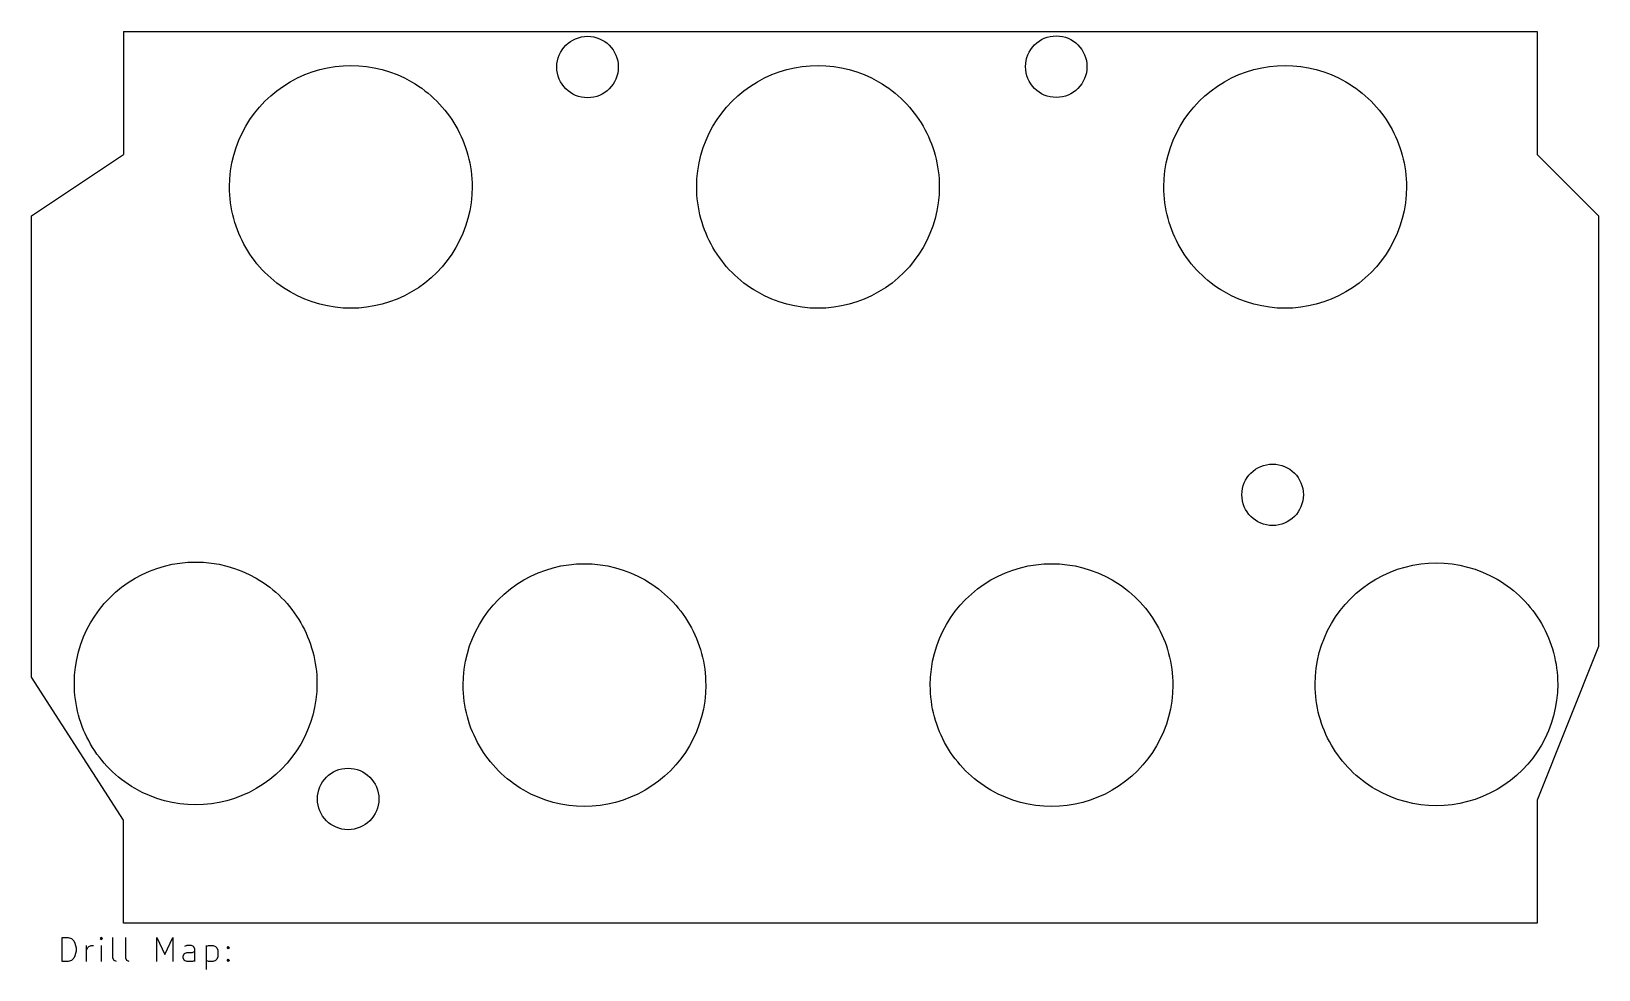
# Model space of a CAD drawing. Extents: x 69 to 198, y -123 to -46.
import ezdxf

# ---------------------------------------------------------------- set-up
doc = ezdxf.new("R2010")
doc.units = 0
doc.layers.add('BLACK', color=7, linetype='CONTINUOUS')

msp = doc.modelspace()

# ---------------------------------------------------------------- linework, layer by layer
at = {"layer": 'BLACK', "linetype": 'CONTINUOUS'}
for p, q in [((76.2, -45.72), (76.2, -55.88)), ((76.2, -45.72), (193.04, -45.72)), ((193.04, -45.72), (193.04, -55.88)), ((91.171587, -49.293638), (91.788659, -49.062794)), ((91.788659, -49.062794), (92.416274, -48.873922)), ((92.416274, -48.873922), (93.052324, -48.727021)), ((93.052324, -48.727021), (93.6947, -48.622092)), ((93.6947, -48.622092), (94.341294, -48.559135)), ((94.341294, -48.559135), (94.989996, -48.538149)), ((94.989996, -48.538149), (95.638698, -48.559135)), ((95.638698, -48.559135), (96.285291, -48.622092)), ((96.285291, -48.622092), (96.927667, -48.727021)), ((96.927667, -48.727021), (97.563717, -48.873922)), ((97.563717, -48.873922), (98.191332, -49.062794)), ((98.191332, -49.062794), (98.808404, -49.293638)), ((129.779585, -49.293638), (130.396657, -49.062794)), ((130.396657, -49.062794), (131.024272, -48.873922)), ((131.024272, -48.873922), (131.660321, -48.727021)), ((131.660321, -48.727021), (132.302697, -48.622092)), ((132.302697, -48.622092), (132.94929, -48.559135)), ((132.94929, -48.559135), (133.597992, -48.538149)), ((133.597992, -48.538149), (134.246693, -48.559135)), ((134.246693, -48.559135), (134.893286, -48.622092)), ((134.893286, -48.622092), (135.535662, -48.727021)), ((135.535662, -48.727021), (136.171712, -48.873922)), ((136.171712, -48.873922), (136.799327, -49.062794)), ((136.799327, -49.062794), (137.416398, -49.293638)), ((168.387585, -49.293638), (169.004656, -49.062794)), ((169.004656, -49.062794), (169.632271, -48.873922)), ((169.632271, -48.873922), (170.268321, -48.727021)), ((170.268321, -48.727021), (170.910697, -48.622092)), ((170.910697, -48.622092), (171.557291, -48.559135)), ((171.557291, -48.559135), (172.205993, -48.538149)), ((172.205993, -48.538149), (172.854696, -48.559135)), ((172.854696, -48.559135), (173.501289, -48.622092)), ((173.501289, -48.622092), (174.143665, -48.727021)), ((174.143665, -48.727021), (174.779715, -48.873922)), ((174.779715, -48.873922), (175.407331, -49.062794)), ((175.407331, -49.062794), (176.024402, -49.293638)), ((88.871589, -50.621543), (89.410064, -50.234508)), ((89.410064, -50.234508), (89.977508, -49.881242)), ((89.977508, -49.881242), (90.567167, -49.566454)), ((90.567167, -49.566454), (91.171587, -49.293638)), ((98.808404, -49.293638), (99.412824, -49.566454)), ((99.412824, -49.566454), (100.002483, -49.881242)), ((100.002483, -49.881242), (100.28976, -50.05354)), ((100.28976, -50.05354), (100.569927, -50.234508)), ((100.569927, -50.234508), (100.842852, -50.423919)), ((100.842852, -50.423919), (101.108403, -50.621543)), ((127.479587, -50.621543), (128.018062, -50.234508)), ((128.018062, -50.234508), (128.585506, -49.881242)), ((128.585506, -49.881242), (129.175165, -49.566454)), ((129.175165, -49.566454), (129.779585, -49.293638)), ((137.416398, -49.293638), (138.020818, -49.566454)), ((138.020818, -49.566454), (138.610477, -49.881242)), ((138.610477, -49.881242), (138.897754, -50.05354)), ((138.897754, -50.05354), (139.17792, -50.234508)), ((139.17792, -50.234508), (139.450845, -50.423919)), ((139.450845, -50.423919), (139.716396, -50.621543)), ((166.087585, -50.621543), (166.626062, -50.234508)), ((166.626062, -50.234508), (167.193508, -49.881242)), ((167.193508, -49.881242), (167.783166, -49.566454)), ((167.783166, -49.566454), (168.387585, -49.293638)), ((176.024402, -49.293638), (176.628821, -49.566454)), ((176.628821, -49.566454), (177.218479, -49.881242)), ((177.218479, -49.881242), (177.505756, -50.05354)), ((177.505756, -50.05354), (177.785923, -50.234508)), ((177.785923, -50.234508), (178.058848, -50.423919)), ((178.058848, -50.423919), (178.324399, -50.621543)), ((87.440515, -51.967002), (87.885759, -51.489616)), ((87.885759, -51.489616), (88.363136, -51.040522)), ((88.363136, -51.040522), (88.871589, -50.621543)), ((101.108403, -50.621543), (101.366448, -50.827154)), ((101.366448, -50.827154), (101.616856, -51.040522)), ((101.616856, -51.040522), (101.859494, -51.261418)), ((101.859494, -51.261418), (102.094232, -51.489616)), ((102.094232, -51.489616), (102.320937, -51.724887)), ((102.320937, -51.724887), (102.539477, -51.967002)), ((126.048512, -51.967002), (126.493757, -51.489616)), ((126.493757, -51.489616), (126.971134, -51.040522)), ((126.971134, -51.040522), (127.479587, -50.621543)), ((139.716396, -50.621543), (139.974441, -50.827154)), ((139.974441, -50.827154), (140.224849, -51.040522)), ((140.224849, -51.040522), (140.467488, -51.261418)), ((140.467488, -51.261418), (140.702225, -51.489616)), ((140.702225, -51.489616), (140.92893, -51.724887)), ((140.92893, -51.724887), (141.147471, -51.967002)), ((164.656509, -51.967002), (165.101754, -51.489616)), ((165.101754, -51.489616), (165.579131, -51.040522)), ((165.579131, -51.040522), (166.087585, -50.621543)), ((178.324399, -50.621543), (178.582445, -50.827154)), ((178.582445, -50.827154), (178.832853, -51.040522)), ((178.832853, -51.040522), (179.075492, -51.261418)), ((179.075492, -51.261418), (179.310229, -51.489616)), ((179.310229, -51.489616), (179.536934, -51.724887)), ((179.536934, -51.724887), (179.755474, -51.967002)), ((86.30811, -53.550638), (86.650636, -52.999339)), ((86.650636, -52.999339), (87.028455, -52.470851)), ((87.028455, -52.470851), (87.440515, -51.967002)), ((102.539477, -51.967002), (102.749721, -52.215732)), ((102.749721, -52.215732), (102.951536, -52.470851)), ((102.951536, -52.470851), (103.144792, -52.732129)), ((103.144792, -52.732129), (103.329356, -52.999339)), ((103.329356, -52.999339), (103.505096, -53.272251)), ((124.916108, -53.550638), (125.258634, -52.999339)), ((125.258634, -52.999339), (125.636453, -52.470851)), ((125.636453, -52.470851), (126.048512, -51.967002)), ((141.147471, -51.967002), (141.357715, -52.215732)), ((141.357715, -52.215732), (141.559531, -52.470851)), ((141.559531, -52.470851), (141.752787, -52.732129)), ((141.752787, -52.732129), (141.937351, -52.999339)), ((141.937351, -52.999339), (142.113092, -53.272251)), ((163.524106, -53.550638), (163.866631, -52.999339)), ((163.866631, -52.999339), (164.24445, -52.470851)), ((164.24445, -52.470851), (164.656509, -51.967002)), ((179.755474, -51.967002), (179.965718, -52.215732)), ((179.965718, -52.215732), (180.167534, -52.470851)), ((180.167534, -52.470851), (180.360789, -52.732129)), ((180.360789, -52.732129), (180.545353, -52.999339)), ((180.545353, -52.999339), (180.721093, -53.272251)), ((85.73316, -54.714369), (86.001934, -54.122924)), ((86.001934, -54.122924), (86.30811, -53.550638)), ((103.505096, -53.272251), (103.671881, -53.550638)), ((103.671881, -53.550638), (103.829579, -53.834272)), ((103.829579, -53.834272), (103.978058, -54.122924)), ((103.978058, -54.122924), (104.117186, -54.416365)), ((124.341158, -54.714369), (124.609932, -54.122924)), ((124.609932, -54.122924), (124.916108, -53.550638)), ((142.113092, -53.272251), (142.279877, -53.550638)), ((142.279877, -53.550638), (142.437576, -53.834272)), ((142.437576, -53.834272), (142.586055, -54.122924)), ((142.586055, -54.122924), (142.725184, -54.416365)), ((162.949156, -54.714369), (163.21793, -54.122924)), ((163.21793, -54.122924), (163.524106, -53.550638)), ((180.721093, -53.272251), (180.887878, -53.550638)), ((180.887878, -53.550638), (181.045576, -53.834272)), ((181.045576, -53.834272), (181.194055, -54.122924)), ((181.194055, -54.122924), (181.333183, -54.416365)), ((85.312038, -55.947433), (85.502843, -55.323147)), ((85.502843, -55.323147), (85.73316, -54.714369)), ((104.117186, -54.416365), (104.246831, -54.714369)), ((104.246831, -54.714369), (104.366863, -55.016705)), ((104.366863, -55.016705), (104.477148, -55.323147)), ((104.477148, -55.323147), (104.577556, -55.633466)), ((104.577556, -55.633466), (104.667953, -55.947433)), ((123.920036, -55.947433), (124.110841, -55.323147)), ((124.110841, -55.323147), (124.341158, -54.714369)), ((142.725184, -54.416365), (142.85483, -54.714369)), ((142.85483, -54.714369), (142.974862, -55.016705)), ((142.974862, -55.016705), (143.085147, -55.323147)), ((143.085147, -55.323147), (143.185555, -55.633466)), ((143.185555, -55.633466), (143.275953, -55.947433)), ((162.528036, -55.947433), (162.71884, -55.323147)), ((162.71884, -55.323147), (162.949156, -54.714369)), ((181.333183, -54.416365), (181.462828, -54.714369)), ((181.462828, -54.714369), (181.58286, -55.016705)), ((181.58286, -55.016705), (181.693145, -55.323147)), ((181.693145, -55.323147), (181.793552, -55.633466)), ((181.793552, -55.633466), (181.88395, -55.947433)), ((68.58, -60.96), (76.2, -55.88)), ((85.053179, -57.235222), (85.161799, -56.5854)), ((85.161799, -56.5854), (85.312038, -55.947433)), ((104.667953, -55.947433), (104.74821, -56.264821)), ((104.74821, -56.264821), (104.818193, -56.5854)), ((104.818193, -56.5854), (104.877771, -56.908943)), ((104.877771, -56.908943), (104.926812, -57.235222)), ((123.661177, -57.235222), (123.769796, -56.5854)), ((123.769796, -56.5854), (123.920036, -55.947433)), ((143.275953, -55.947433), (143.35621, -56.264821)), ((143.35621, -56.264821), (143.426193, -56.5854)), ((143.426193, -56.5854), (143.485772, -56.908943)), ((143.485772, -56.908943), (143.534813, -57.235222)), ((162.269179, -57.235222), (162.377797, -56.5854)), ((162.377797, -56.5854), (162.528036, -55.947433)), ((181.88395, -55.947433), (181.964206, -56.264821)), ((181.964206, -56.264821), (182.034189, -56.5854)), ((182.034189, -56.5854), (182.093767, -56.908943)), ((182.093767, -56.908943), (182.142808, -57.235222)), ((193.04, -55.88), (198.12, -60.96)), ((84.965019, -58.563126), (84.987235, -57.895073)), ((84.987235, -57.895073), (85.053179, -57.235222)), ((104.926812, -57.235222), (104.965184, -57.564008)), ((104.965184, -57.564008), (104.992757, -57.895073)), ((104.992757, -57.895073), (105.009396, -58.228188)), ((105.009396, -58.228188), (105.014972, -58.563126)), ((123.573017, -58.563126), (123.595233, -57.895073)), ((123.595233, -57.895073), (123.661177, -57.235222)), ((143.534813, -57.235222), (143.573186, -57.564008)), ((143.573186, -57.564008), (143.600758, -57.895073)), ((143.600758, -57.895073), (143.617398, -58.228188)), ((143.617398, -58.228188), (143.622974, -58.563126)), ((162.181019, -58.563126), (162.203234, -57.895073)), ((162.203234, -57.895073), (162.269179, -57.235222)), ((182.142808, -57.235222), (182.18118, -57.564008)), ((182.18118, -57.564008), (182.208752, -57.895073)), ((182.208752, -57.895073), (182.225392, -58.228188)), ((182.225392, -58.228188), (182.230968, -58.563126)), ((84.970595, -58.898064), (84.965019, -58.563126)), ((84.987235, -59.23118), (84.970595, -58.898064)), ((85.014807, -59.562244), (84.987235, -59.23118)), ((85.053179, -59.89103), (85.014807, -59.562244)), ((104.992757, -59.23118), (104.926812, -59.89103)), ((105.014972, -58.563126), (104.992757, -59.23118)), ((123.578593, -58.898064), (123.573017, -58.563126)), ((123.595233, -59.23118), (123.578593, -58.898064)), ((123.622805, -59.562244), (123.595233, -59.23118)), ((123.661177, -59.89103), (123.622805, -59.562244)), ((143.600758, -59.23118), (143.534813, -59.89103)), ((143.622974, -58.563126), (143.600758, -59.23118)), ((162.186594, -58.898064), (162.181019, -58.563126)), ((162.203234, -59.23118), (162.186594, -58.898064)), ((162.230806, -59.562244), (162.203234, -59.23118)), ((162.269179, -59.89103), (162.230806, -59.562244)), ((182.208752, -59.23118), (182.142808, -59.89103)), ((182.230968, -58.563126), (182.208752, -59.23118)), ((85.102221, -60.217309), (85.053179, -59.89103)), ((85.161799, -60.540852), (85.102221, -60.217309)), ((85.231782, -60.861431), (85.161799, -60.540852)), ((85.312038, -61.178819), (85.231782, -60.861431)), ((104.818193, -60.540852), (104.667953, -61.178819)), ((104.926812, -59.89103), (104.818193, -60.540852)), ((123.710219, -60.217309), (123.661177, -59.89103)), ((123.769796, -60.540852), (123.710219, -60.217309)), ((123.83978, -60.861431), (123.769796, -60.540852)), ((123.920036, -61.178819), (123.83978, -60.861431)), ((143.426193, -60.540852), (143.275953, -61.178819)), ((143.534813, -59.89103), (143.426193, -60.540852)), ((162.318219, -60.217309), (162.269179, -59.89103)), ((162.377797, -60.540852), (162.318219, -60.217309)), ((162.44778, -60.861431), (162.377797, -60.540852)), ((162.528036, -61.178819), (162.44778, -60.861431)), ((182.034189, -60.540852), (181.88395, -61.178819)), ((182.142808, -59.89103), (182.034189, -60.540852)), ((68.58, -99.06), (68.58, -60.96)), ((85.402436, -61.492786), (85.312038, -61.178819)), ((85.502843, -61.803104), (85.402436, -61.492786)), ((85.613128, -62.109546), (85.502843, -61.803104)), ((85.73316, -62.411883), (85.613128, -62.109546)), ((104.477148, -61.803105), (104.246831, -62.411883)), ((104.667953, -61.178819), (104.477148, -61.803105)), ((124.010434, -61.492786), (123.920036, -61.178819)), ((124.110841, -61.803104), (124.010434, -61.492786)), ((124.221126, -62.109546), (124.110841, -61.803104)), ((124.341158, -62.411883), (124.221126, -62.109546)), ((143.085147, -61.803105), (142.85483, -62.411883)), ((143.275953, -61.178819), (143.085147, -61.803105)), ((162.618433, -61.492786), (162.528036, -61.178819)), ((162.71884, -61.803104), (162.618433, -61.492786)), ((162.829125, -62.109546), (162.71884, -61.803104)), ((162.949156, -62.411883), (162.829125, -62.109546)), ((181.693145, -61.803105), (181.462828, -62.411883)), ((181.88395, -61.178819), (181.693145, -61.803105)), ((198.12, -60.96), (198.12, -96.52)), ((85.862805, -62.709886), (85.73316, -62.411883)), ((86.001934, -63.003328), (85.862805, -62.709886)), ((86.150413, -63.291979), (86.001934, -63.003328)), ((86.30811, -63.575613), (86.150413, -63.291979)), ((103.978058, -63.003328), (103.671881, -63.575614)), ((104.246831, -62.411883), (103.978058, -63.003328)), ((124.470803, -62.709886), (124.341158, -62.411883)), ((124.609932, -63.003328), (124.470803, -62.709886)), ((124.75841, -63.291979), (124.609932, -63.003328)), ((124.916108, -63.575613), (124.75841, -63.291979)), ((142.586055, -63.003328), (142.279877, -63.575614)), ((142.85483, -62.411883), (142.586055, -63.003328)), ((163.078802, -62.709886), (162.949156, -62.411883)), ((163.21793, -63.003328), (163.078802, -62.709886)), ((163.366408, -63.291979), (163.21793, -63.003328)), ((163.524106, -63.575613), (163.366408, -63.291979)), ((181.194055, -63.003328), (180.887878, -63.575614)), ((181.462828, -62.411883), (181.194055, -63.003328)), ((86.474895, -63.854), (86.30811, -63.575613)), ((86.650636, -64.126912), (86.474895, -63.854)), ((86.8352, -64.394122), (86.650636, -64.126912)), ((87.028455, -64.6554), (86.8352, -64.394122)), ((87.230271, -64.910519), (87.028455, -64.6554)), ((102.951536, -64.655401), (102.539477, -65.15925)), ((103.329356, -64.126913), (102.951536, -64.655401)), ((103.671881, -63.575614), (103.329356, -64.126913)), ((125.082893, -63.854), (124.916108, -63.575613)), ((125.258634, -64.126912), (125.082893, -63.854)), ((125.443197, -64.394122), (125.258634, -64.126912)), ((125.636453, -64.6554), (125.443197, -64.394122)), ((125.838269, -64.910519), (125.636453, -64.6554)), ((141.559531, -64.655401), (141.147471, -65.15925)), ((141.937351, -64.126913), (141.559531, -64.655401)), ((142.279877, -63.575614), (141.937351, -64.126913)), ((163.69089, -63.854), (163.524106, -63.575613)), ((163.866631, -64.126912), (163.69089, -63.854)), ((164.051194, -64.394122), (163.866631, -64.126912)), ((164.24445, -64.6554), (164.051194, -64.394122)), ((164.446265, -64.910519), (164.24445, -64.6554)), ((180.167534, -64.655401), (179.755474, -65.15925)), ((180.545353, -64.126913), (180.167534, -64.655401)), ((180.887878, -63.575614), (180.545353, -64.126913)), ((87.440515, -65.159249), (87.230271, -64.910519)), ((87.659055, -65.401364), (87.440515, -65.159249)), ((87.885759, -65.636635), (87.659055, -65.401364)), ((88.120497, -65.864832), (87.885759, -65.636635)), ((88.363136, -66.085729), (88.120497, -65.864832)), ((102.094232, -65.636635), (101.616856, -66.08573)), ((102.539477, -65.15925), (102.094232, -65.636635)), ((126.048512, -65.159249), (125.838269, -64.910519)), ((126.267053, -65.401364), (126.048512, -65.159249)), ((126.493757, -65.636635), (126.267053, -65.401364)), ((126.728495, -65.864832), (126.493757, -65.636635)), ((126.971134, -66.085729), (126.728495, -65.864832)), ((140.702225, -65.636635), (140.224849, -66.08573)), ((141.147471, -65.15925), (140.702225, -65.636635)), ((164.656509, -65.159249), (164.446265, -64.910519)), ((164.875049, -65.401364), (164.656509, -65.159249)), ((165.101754, -65.636635), (164.875049, -65.401364)), ((165.336492, -65.864832), (165.101754, -65.636635)), ((165.579131, -66.085729), (165.336492, -65.864832)), ((179.310229, -65.636635), (178.832853, -66.08573)), ((179.755474, -65.15925), (179.310229, -65.636635)), ((88.613543, -66.299097), (88.363136, -66.085729)), ((88.871589, -66.504707), (88.613543, -66.299097)), ((89.13714, -66.702332), (88.871589, -66.504707)), ((89.410064, -66.891743), (89.13714, -66.702332)), ((89.690231, -67.072711), (89.410064, -66.891743)), ((89.977508, -67.245009), (89.690231, -67.072711)), ((90.567167, -67.559797), (89.977508, -67.245009)), ((100.002483, -67.245009), (99.412824, -67.559796)), ((100.569927, -66.891743), (100.002483, -67.245009)), ((101.108403, -66.504708), (100.569927, -66.891743)), ((101.616856, -66.08573), (101.108403, -66.504708)), ((127.221541, -66.299097), (126.971134, -66.085729)), ((127.479587, -66.504707), (127.221541, -66.299097)), ((127.745137, -66.702332), (127.479587, -66.504707)), ((128.018062, -66.891743), (127.745137, -66.702332)), ((128.298229, -67.072711), (128.018062, -66.891743)), ((128.585506, -67.245009), (128.298229, -67.072711)), ((129.175165, -67.559797), (128.585506, -67.245009)), ((138.610477, -67.245009), (138.020818, -67.559796)), ((139.17792, -66.891743), (138.610477, -67.245009)), ((139.716396, -66.504708), (139.17792, -66.891743)), ((140.224849, -66.08573), (139.716396, -66.504708)), ((165.829539, -66.299097), (165.579131, -66.085729)), ((166.087585, -66.504707), (165.829539, -66.299097)), ((166.353137, -66.702332), (166.087585, -66.504707)), ((166.626062, -66.891743), (166.353137, -66.702332)), ((166.90623, -67.072711), (166.626062, -66.891743)), ((167.193508, -67.245009), (166.90623, -67.072711)), ((167.783166, -67.559797), (167.193508, -67.245009)), ((177.218479, -67.245009), (176.628821, -67.559796)), ((177.785923, -66.891743), (177.218479, -67.245009)), ((178.324399, -66.504708), (177.785923, -66.891743)), ((178.832853, -66.08573), (178.324399, -66.504708)), ((91.171587, -67.832612), (90.567167, -67.559797)), ((91.788659, -68.063456), (91.171587, -67.832612)), ((92.416274, -68.252329), (91.788659, -68.063456)), ((93.052324, -68.399229), (92.416274, -68.252329)), ((93.6947, -68.504158), (93.052324, -68.399229)), ((94.341294, -68.567116), (93.6947, -68.504158)), ((94.989996, -68.588101), (94.341294, -68.567116)), ((95.638698, -68.567116), (94.989996, -68.588101)), ((96.285291, -68.504158), (95.638698, -68.567116)), ((96.927667, -68.399229), (96.285291, -68.504158)), ((97.563717, -68.252328), (96.927667, -68.399229)), ((98.191332, -68.063456), (97.563717, -68.252328)), ((98.808404, -67.832612), (98.191332, -68.063456)), ((99.412824, -67.559796), (98.808404, -67.832612)), ((129.779585, -67.832612), (129.175165, -67.559797)), ((130.396657, -68.063456), (129.779585, -67.832612)), ((131.024272, -68.252329), (130.396657, -68.063456)), ((131.660321, -68.399229), (131.024272, -68.252329)), ((132.302697, -68.504158), (131.660321, -68.399229)), ((132.94929, -68.567116), (132.302697, -68.504158)), ((133.597992, -68.588101), (132.94929, -68.567116)), ((134.246693, -68.567116), (133.597992, -68.588101)), ((134.893286, -68.504158), (134.246693, -68.567116)), ((135.535662, -68.399229), (134.893286, -68.504158)), ((136.171712, -68.252328), (135.535662, -68.399229)), ((136.799327, -68.063456), (136.171712, -68.252328)), ((137.416398, -67.832612), (136.799327, -68.063456)), ((138.020818, -67.559796), (137.416398, -67.832612)), ((168.387585, -67.832612), (167.783166, -67.559797)), ((169.004656, -68.063456), (168.387585, -67.832612)), ((169.632271, -68.252329), (169.004656, -68.063456)), ((170.268321, -68.399229), (169.632271, -68.252329)), ((170.910697, -68.504158), (170.268321, -68.399229)), ((171.557291, -68.567116), (170.910697, -68.504158)), ((172.205993, -68.588101), (171.557291, -68.567116)), ((172.854696, -68.567116), (172.205993, -68.588101)), ((173.501289, -68.504158), (172.854696, -68.567116)), ((174.143665, -68.399229), (173.501289, -68.504158)), ((174.779715, -68.252328), (174.143665, -68.399229)), ((175.407331, -68.063456), (174.779715, -68.252328)), ((176.024402, -67.832612), (175.407331, -68.063456)), ((176.628821, -67.559796), (176.024402, -67.832612)), ((77.148459, -90.889878), (77.738117, -90.57509)), ((77.738117, -90.57509), (78.342536, -90.302274)), ((78.342536, -90.302274), (78.959607, -90.07143)), ((78.959607, -90.07143), (79.587222, -89.882558)), ((79.587222, -89.882558), (80.223272, -89.735657)), ((80.223272, -89.735657), (80.865648, -89.630728)), ((80.865648, -89.630728), (81.512242, -89.567771)), ((81.512242, -89.567771), (82.160944, -89.546785)), ((82.160944, -89.546785), (82.809647, -89.567771)), ((82.809647, -89.567771), (83.45624, -89.630728)), ((83.45624, -89.630728), (84.098616, -89.735657)), ((84.098616, -89.735657), (84.734666, -89.882558)), ((84.734666, -89.882558), (85.362282, -90.07143)), ((85.362282, -90.07143), (85.979353, -90.302274)), ((85.979353, -90.302274), (86.583772, -90.57509)), ((86.583772, -90.57509), (87.17343, -90.889878)), ((109.871165, -90.714457), (110.475585, -90.441641)), ((110.475585, -90.441641), (111.092658, -90.210797)), ((111.092658, -90.210797), (111.720273, -90.021925)), ((111.720273, -90.021925), (112.356323, -89.875024)), ((112.356323, -89.875024), (112.998699, -89.770095)), ((112.998699, -89.770095), (113.645292, -89.707137)), ((113.645292, -89.707137), (114.293994, -89.686151)), ((114.293994, -89.686151), (114.942695, -89.707137)), ((114.942695, -89.707137), (115.589288, -89.770095)), ((115.589288, -89.770095), (116.231664, -89.875024)), ((116.231664, -89.875024), (116.867713, -90.021925)), ((116.867713, -90.021925), (117.495328, -90.210797)), ((117.495328, -90.210797), (118.112399, -90.441641)), ((118.112399, -90.441641), (118.716818, -90.714457)), ((148.479158, -90.714457), (149.083578, -90.441641)), ((149.083578, -90.441641), (149.70065, -90.210797)), ((149.70065, -90.210797), (150.328265, -90.021925)), ((150.328265, -90.021925), (150.964315, -89.875024)), ((150.964315, -89.875024), (151.606691, -89.770094)), ((151.606691, -89.770094), (152.253284, -89.707137)), ((152.253284, -89.707137), (152.901987, -89.686151)), ((152.901987, -89.686151), (153.550689, -89.707136)), ((153.550689, -89.707136), (154.197283, -89.770094)), ((154.197283, -89.770094), (154.83966, -89.875023)), ((154.83966, -89.875023), (155.475711, -90.021923)), ((155.475711, -90.021923), (156.103328, -90.210795)), ((156.103328, -90.210795), (156.720402, -90.441639)), ((156.720402, -90.441639), (157.324824, -90.714454)), ((179.695974, -90.965841), (180.285632, -90.651053)), ((180.285632, -90.651053), (180.890051, -90.378237)), ((180.890051, -90.378237), (181.507122, -90.147393)), ((181.507122, -90.147393), (182.134737, -89.958521)), ((182.134737, -89.958521), (182.770787, -89.81162)), ((182.770787, -89.81162), (183.413163, -89.706691)), ((183.413163, -89.706691), (184.059757, -89.643734)), ((184.059757, -89.643734), (184.708459, -89.622748)), ((184.708459, -89.622748), (185.357162, -89.643734)), ((185.357162, -89.643734), (186.003755, -89.706691)), ((186.003755, -89.706691), (186.646131, -89.81162)), ((186.646131, -89.81162), (187.282181, -89.958521)), ((187.282181, -89.958521), (187.909797, -90.147393)), ((187.909797, -90.147393), (188.526868, -90.378237)), ((188.526868, -90.378237), (189.131287, -90.651053)), ((189.131287, -90.651053), (189.720945, -90.965841)), ((75.534082, -92.049158), (76.042536, -91.630179)), ((76.042536, -91.630179), (76.581013, -91.243144)), ((76.581013, -91.243144), (77.148459, -90.889878)), ((87.17343, -90.889878), (87.460707, -91.062176)), ((87.460707, -91.062176), (87.740874, -91.243144)), ((87.740874, -91.243144), (88.013799, -91.432555)), ((88.013799, -91.432555), (88.27935, -91.630179)), ((88.27935, -91.630179), (88.537396, -91.83579)), ((88.537396, -91.83579), (88.787804, -92.049158)), ((107.667134, -92.188524), (108.175587, -91.769546)), ((108.175587, -91.769546), (108.714062, -91.382511)), ((108.714062, -91.382511), (109.281505, -91.029244)), ((109.281505, -91.029244), (109.871165, -90.714457)), ((118.716818, -90.714457), (119.306476, -91.029244)), ((119.306476, -91.029244), (119.593753, -91.201542)), ((119.593753, -91.201542), (119.87392, -91.38251)), ((119.87392, -91.38251), (120.146845, -91.57192)), ((120.146845, -91.57192), (120.412396, -91.769545)), ((120.412396, -91.769545), (120.670442, -91.975155)), ((146.275132, -92.188524), (146.783583, -91.769546)), ((146.783583, -91.769546), (147.322057, -91.382511)), ((147.322057, -91.382511), (147.889499, -91.029244)), ((147.889499, -91.029244), (148.479158, -90.714457)), ((157.324824, -90.714454), (157.914486, -91.02924)), ((157.914486, -91.02924), (158.201762, -91.201538)), ((158.201762, -91.201538), (158.481928, -91.382507)), ((158.481928, -91.382507), (158.754851, -91.571918)), ((158.754851, -91.571918), (159.020402, -91.769542)), ((159.020402, -91.769542), (159.278446, -91.975153)), ((178.081597, -92.125121), (178.590051, -91.706142)), ((178.590051, -91.706142), (179.128528, -91.319107)), ((179.128528, -91.319107), (179.695974, -90.965841)), ((189.720945, -90.965841), (190.008222, -91.138139)), ((190.008222, -91.138139), (190.288389, -91.319107)), ((190.288389, -91.319107), (190.561314, -91.508518)), ((190.561314, -91.508518), (190.826865, -91.706142)), ((190.826865, -91.706142), (191.084911, -91.911753)), ((191.084911, -91.911753), (191.335319, -92.125121)), ((74.199401, -93.479487), (74.61146, -92.975638)), ((74.61146, -92.975638), (75.056705, -92.498252)), ((75.056705, -92.498252), (75.534082, -92.049158)), ((88.787804, -92.049158), (89.030443, -92.270054)), ((89.030443, -92.270054), (89.26518, -92.498252)), ((89.26518, -92.498252), (89.491885, -92.733523)), ((89.491885, -92.733523), (89.710425, -92.975638)), ((89.710425, -92.975638), (89.920669, -93.224368)), ((89.920669, -93.224368), (90.122485, -93.479487)), ((106.332454, -93.618853), (106.744513, -93.115004)), ((106.744513, -93.115004), (107.189758, -92.637619)), ((107.189758, -92.637619), (107.667134, -92.188524)), ((120.670442, -91.975155), (120.92085, -92.188523)), ((120.92085, -92.188523), (121.163488, -92.409419)), ((121.163488, -92.409419), (121.398226, -92.637617)), ((121.398226, -92.637617), (121.624931, -92.872887)), ((121.624931, -92.872887), (121.843472, -93.115002)), ((121.843472, -93.115002), (122.053716, -93.363733)), ((144.940454, -93.618853), (145.352512, -93.115004)), ((145.352512, -93.115004), (145.797757, -92.637619)), ((145.797757, -92.637619), (146.275132, -92.188524)), ((159.278446, -91.975153), (159.528853, -92.188521)), ((159.528853, -92.188521), (159.771491, -92.409417)), ((159.771491, -92.409417), (160.006228, -92.637615)), ((160.006228, -92.637615), (160.232933, -92.872886)), ((160.232933, -92.872886), (160.451472, -93.115001)), ((160.451472, -93.115001), (160.661716, -93.363731)), ((176.746916, -93.55545), (177.158975, -93.051601)), ((177.158975, -93.051601), (177.60422, -92.574215)), ((177.60422, -92.574215), (178.081597, -92.125121)), ((191.335319, -92.125121), (191.577958, -92.346017)), ((191.577958, -92.346017), (191.812695, -92.574215)), ((191.812695, -92.574215), (192.0394, -92.809486)), ((192.0394, -92.809486), (192.25794, -93.051601)), ((192.25794, -93.051601), (192.468184, -93.300331)), ((73.172881, -95.13156), (73.479057, -94.559274)), ((73.479057, -94.559274), (73.821582, -94.007975)), ((73.821582, -94.007975), (74.199401, -93.479487)), ((90.122485, -93.479487), (90.31574, -93.740765)), ((90.31574, -93.740765), (90.500304, -94.007975)), ((90.500304, -94.007975), (90.676044, -94.280887)), ((90.676044, -94.280887), (90.842829, -94.559274)), ((90.842829, -94.559274), (91.000527, -94.842908)), ((105.612109, -94.698639), (105.954634, -94.14734)), ((105.954634, -94.14734), (106.332454, -93.618853)), ((122.053716, -93.363733), (122.255532, -93.618851)), ((122.255532, -93.618851), (122.448788, -93.880129)), ((122.448788, -93.880129), (122.633352, -94.147338)), ((122.633352, -94.147338), (122.809093, -94.420251)), ((122.809093, -94.420251), (122.975878, -94.698638)), ((144.22011, -94.698639), (144.562635, -94.14734)), ((144.562635, -94.14734), (144.940454, -93.618853)), ((160.661716, -93.363731), (160.863531, -93.61885)), ((160.863531, -93.61885), (161.056787, -93.880128)), ((161.056787, -93.880128), (161.24135, -94.147338)), ((161.24135, -94.147338), (161.41709, -94.42025)), ((161.41709, -94.42025), (161.583875, -94.698637)), ((176.026572, -94.635237), (176.369097, -94.083938)), ((176.369097, -94.083938), (176.746916, -93.55545)), ((192.468184, -93.300331), (192.67, -93.55545)), ((192.67, -93.55545), (192.863255, -93.816728)), ((192.863255, -93.816728), (193.047819, -94.083938)), ((193.047819, -94.083938), (193.223559, -94.35685)), ((193.223559, -94.35685), (193.390344, -94.635237)), ((72.673791, -96.331783), (72.904107, -95.723005)), ((72.904107, -95.723005), (73.172881, -95.13156)), ((91.000527, -94.842908), (91.149006, -95.13156)), ((91.149006, -95.13156), (91.288134, -95.425001)), ((91.288134, -95.425001), (91.417779, -95.723005)), ((91.417779, -95.723005), (91.537811, -96.025341)), ((105.037158, -95.862369), (105.305932, -95.270924)), ((105.305932, -95.270924), (105.612109, -94.698639)), ((122.975878, -94.698638), (123.133576, -94.982271)), ((123.133576, -94.982271), (123.282055, -95.270923)), ((123.282055, -95.270923), (123.421184, -95.564364)), ((123.421184, -95.564364), (123.55083, -95.862368)), ((143.645159, -95.862369), (143.913933, -95.270924)), ((143.913933, -95.270924), (144.22011, -94.698639)), ((161.583875, -94.698637), (161.741573, -94.982271)), ((161.741573, -94.982271), (161.890052, -95.270923)), ((161.890052, -95.270923), (162.02918, -95.564364)), ((162.02918, -95.564364), (162.158826, -95.862367)), ((175.221306, -96.407746), (175.451622, -95.798968)), ((175.451622, -95.798968), (175.720396, -95.207523)), ((175.720396, -95.207523), (176.026572, -94.635237)), ((193.390344, -94.635237), (193.548042, -94.918871)), ((193.548042, -94.918871), (193.696521, -95.207523)), ((193.696521, -95.207523), (193.835649, -95.500964)), ((193.835649, -95.500964), (193.965294, -95.798968)), ((193.965294, -95.798968), (194.085326, -96.101304)), ((72.332748, -97.594036), (72.482987, -96.956069)), ((72.482987, -96.956069), (72.673791, -96.331783)), ((91.537811, -96.025341), (91.648096, -96.331783)), ((91.648096, -96.331783), (91.748503, -96.642102)), ((91.748503, -96.642102), (91.838901, -96.956069)), ((91.838901, -96.956069), (91.919157, -97.273457)), ((104.465796, -97.733398), (104.616035, -97.095432)), ((104.616035, -97.095432), (104.806841, -96.471147)), ((104.806841, -96.471147), (105.037158, -95.862369)), ((123.55083, -95.862368), (123.670862, -96.164704)), ((123.670862, -96.164704), (123.781147, -96.471146)), ((123.781147, -96.471146), (123.881555, -96.781464)), ((123.881555, -96.781464), (123.971953, -97.095431)), ((123.971953, -97.095431), (124.05221, -97.412818)), ((143.073798, -97.733398), (143.224037, -97.095432)), ((143.224037, -97.095432), (143.414842, -96.471147)), ((143.414842, -96.471147), (143.645159, -95.862369)), ((162.158826, -95.862367), (162.278857, -96.164704)), ((162.278857, -96.164704), (162.389143, -96.471146)), ((162.389143, -96.471146), (162.48955, -96.781464)), ((162.48955, -96.781464), (162.579948, -97.095431)), ((162.579948, -97.095431), (162.660204, -97.412818)), ((174.880263, -97.669999), (175.030502, -97.032032)), ((175.030502, -97.032032), (175.221306, -96.407746)), ((198.12, -96.52), (193.04, -109.22)), ((194.085326, -96.101304), (194.195611, -96.407746)), ((194.195611, -96.407746), (194.296018, -96.718065)), ((194.296018, -96.718065), (194.386416, -97.032032)), ((194.386416, -97.032032), (194.466672, -97.34942)), ((72.158185, -98.903709), (72.22413, -98.243858)), ((72.22413, -98.243858), (72.332748, -97.594036)), ((91.919157, -97.273457), (91.98914, -97.594036)), ((91.98914, -97.594036), (92.048718, -97.917579)), ((92.048718, -97.917579), (92.097759, -98.243858)), ((92.097759, -98.243858), (92.136131, -98.572644)), ((104.291232, -99.043069), (104.357177, -98.383219)), ((104.357177, -98.383219), (104.465796, -97.733398)), ((124.05221, -97.412818), (124.122193, -97.733398)), ((124.122193, -97.733398), (124.181771, -98.056941)), ((124.181771, -98.056941), (124.230812, -98.383219)), ((124.230812, -98.383219), (124.269185, -98.712004)), ((142.899234, -99.043069), (142.965178, -98.383219)), ((142.965178, -98.383219), (143.073798, -97.733398)), ((162.660204, -97.412818), (162.730187, -97.733398)), ((162.730187, -97.733398), (162.789765, -98.056941)), ((162.789765, -98.056941), (162.838807, -98.383219)), ((162.838807, -98.383219), (162.877179, -98.712004)), ((174.7057, -98.979672), (174.771645, -98.319821)), ((174.771645, -98.319821), (174.880263, -97.669999)), ((194.466672, -97.34942), (194.536655, -97.669999)), ((194.536655, -97.669999), (194.596233, -97.993542)), ((194.596233, -97.993542), (194.645274, -98.319821)), ((194.645274, -98.319821), (194.683646, -98.648607)), ((76.192385, -110.866051), (68.58, -99.06)), ((72.13597, -99.571762), (72.158185, -98.903709)), ((72.141545, -99.9067), (72.13597, -99.571762)), ((92.136131, -98.572644), (92.163703, -98.903709)), ((92.163703, -98.903709), (92.180343, -99.236824)), ((92.185919, -99.571762), (92.163703, -100.239816)), ((92.180343, -99.236824), (92.185919, -99.571762)), ((104.269016, -99.711121), (104.291232, -99.043069)), ((104.274592, -100.04606), (104.269016, -99.711121)), ((124.269185, -98.712004), (124.296757, -99.043069)), ((124.296757, -99.043069), (124.313397, -99.376184)), ((124.318973, -99.711121), (124.296757, -100.379175)), ((124.313397, -99.376184), (124.318973, -99.711121)), ((142.877018, -99.711121), (142.899234, -99.043069)), ((142.882594, -100.04606), (142.877018, -99.711121)), ((162.877179, -98.712004), (162.904751, -99.043069)), ((162.904751, -99.043069), (162.921391, -99.376184)), ((162.926967, -99.711121), (162.904751, -100.379175)), ((162.921391, -99.376184), (162.926967, -99.711121)), ((174.683485, -99.647725), (174.7057, -98.979672)), ((174.68906, -99.982663), (174.683485, -99.647725)), ((194.683646, -98.648607), (194.711218, -98.979672)), ((194.711218, -98.979672), (194.727858, -99.312787)), ((194.733434, -99.647725), (194.711218, -100.315779)), ((194.727858, -99.312787), (194.733434, -99.647725)), ((72.158185, -100.239816), (72.141545, -99.9067)), ((72.185757, -100.57088), (72.158185, -100.239816)), ((72.22413, -100.899666), (72.185757, -100.57088)), ((72.27317, -101.225945), (72.22413, -100.899666)), ((92.097759, -100.899666), (91.98914, -101.549488)), ((92.163703, -100.239816), (92.097759, -100.899666)), ((104.291232, -100.379175), (104.274592, -100.04606)), ((104.318804, -100.71024), (104.291232, -100.379175)), ((104.357177, -101.039026), (104.318804, -100.71024)), ((104.406218, -101.365305), (104.357177, -101.039026)), ((124.230812, -101.039026), (124.122193, -101.688849)), ((124.296757, -100.379175), (124.230812, -101.039026)), ((142.899234, -100.379175), (142.882594, -100.04606)), ((142.926806, -100.71024), (142.899234, -100.379175)), ((142.965178, -101.039026), (142.926806, -100.71024)), ((143.01422, -101.365305), (142.965178, -101.039026)), ((162.838807, -101.039026), (162.730187, -101.688849)), ((162.904751, -100.379175), (162.838807, -101.039026)), ((174.7057, -100.315779), (174.68906, -99.982663)), ((174.733272, -100.646843), (174.7057, -100.315779)), ((174.771645, -100.975629), (174.733272, -100.646843)), ((174.820685, -101.301908), (174.771645, -100.975629)), ((194.645274, -100.975629), (194.536655, -101.625451)), ((194.711218, -100.315779), (194.645274, -100.975629)), ((72.332748, -101.549488), (72.27317, -101.225945)), ((72.402731, -101.870067), (72.332748, -101.549488)), ((72.482987, -102.187455), (72.402731, -101.870067)), ((72.573384, -102.501422), (72.482987, -102.187455)), ((91.838901, -102.187455), (91.648096, -102.811741)), ((91.98914, -101.549488), (91.838901, -102.187455)), ((104.465796, -101.688849), (104.406218, -101.365305)), ((104.535779, -102.009428), (104.465796, -101.688849)), ((104.616035, -102.326816), (104.535779, -102.009428)), ((104.706433, -102.640784), (104.616035, -102.326816)), ((123.971953, -102.326816), (123.781147, -102.951102)), ((124.122193, -101.688849), (123.971953, -102.326816)), ((143.073798, -101.688849), (143.01422, -101.365305)), ((143.143781, -102.009428), (143.073798, -101.688849)), ((143.224037, -102.326816), (143.143781, -102.009428)), ((143.314435, -102.640784), (143.224037, -102.326816)), ((162.579948, -102.326816), (162.389143, -102.951102)), ((162.730187, -101.688849), (162.579948, -102.326816)), ((174.880263, -101.625451), (174.820685, -101.301908)), ((174.950246, -101.94603), (174.880263, -101.625451)), ((175.030502, -102.263418), (174.950246, -101.94603)), ((175.120899, -102.577385), (175.030502, -102.263418)), ((194.386416, -102.263418), (194.195611, -102.887704)), ((194.536655, -101.625451), (194.386416, -102.263418)), ((72.673791, -102.81174), (72.573384, -102.501422)), ((72.784076, -103.118182), (72.673791, -102.81174)), ((72.904107, -103.420519), (72.784076, -103.118182)), ((73.033753, -103.718522), (72.904107, -103.420519)), ((91.417779, -103.420519), (91.149006, -104.011964)), ((91.648096, -102.811741), (91.417779, -103.420519)), ((104.806841, -102.951102), (104.706433, -102.640784)), ((104.917126, -103.257544), (104.806841, -102.951102)), ((105.037158, -103.559881), (104.917126, -103.257544)), ((105.166804, -103.857885), (105.037158, -103.559881)), ((123.55083, -103.559881), (123.282055, -104.151327)), ((123.781147, -102.951102), (123.55083, -103.559881)), ((143.414843, -102.951102), (143.314435, -102.640784)), ((143.525128, -103.257544), (143.414843, -102.951102)), ((143.64516, -103.559881), (143.525128, -103.257544)), ((143.774805, -103.857885), (143.64516, -103.559881)), ((162.158826, -103.559881), (161.890052, -104.151327)), ((162.389143, -102.951102), (162.158826, -103.559881)), ((175.221306, -102.887703), (175.120899, -102.577385)), ((175.331591, -103.194145), (175.221306, -102.887703)), ((175.451622, -103.496482), (175.331591, -103.194145)), ((175.581268, -103.794485), (175.451622, -103.496482)), ((193.965294, -103.496482), (193.696521, -104.087927)), ((194.195611, -102.887704), (193.965294, -103.496482)), ((73.172881, -104.011964), (73.033753, -103.718522)), ((73.321359, -104.300615), (73.172881, -104.011964)), ((73.479057, -104.584249), (73.321359, -104.300615)), ((73.645841, -104.862636), (73.479057, -104.584249)), ((73.821582, -105.135548), (73.645841, -104.862636)), ((90.842829, -104.58425), (90.500304, -105.135549)), ((91.149006, -104.011964), (90.842829, -104.58425)), ((105.305932, -104.151327), (105.166804, -103.857885)), ((105.454411, -104.439979), (105.305932, -104.151327)), ((105.612109, -104.723613), (105.454411, -104.439979)), ((105.778894, -105.002), (105.612109, -104.723613)), ((122.975878, -104.723613), (122.633352, -105.274913)), ((123.282055, -104.151327), (122.975878, -104.723613)), ((143.913934, -104.151327), (143.774805, -103.857885)), ((144.062413, -104.439979), (143.913934, -104.151327)), ((144.220111, -104.723613), (144.062413, -104.439979)), ((144.386896, -105.002), (144.220111, -104.723613)), ((161.583875, -104.723613), (161.24135, -105.274913)), ((161.890052, -104.151327), (161.583875, -104.723613)), ((175.720396, -104.087927), (175.581268, -103.794485)), ((175.868874, -104.376578), (175.720396, -104.087927)), ((176.026572, -104.660212), (175.868874, -104.376578)), ((176.193356, -104.938599), (176.026572, -104.660212)), ((193.390344, -104.660213), (193.047819, -105.211512)), ((193.696521, -104.087927), (193.390344, -104.660213)), ((74.006145, -105.402758), (73.821582, -105.135548)), ((74.199401, -105.664036), (74.006145, -105.402758)), ((74.401216, -105.919155), (74.199401, -105.664036)), ((74.61146, -106.167885), (74.401216, -105.919155)), ((74.83, -106.41), (74.61146, -106.167885)), ((89.710425, -106.167886), (89.26518, -106.645271)), ((90.122485, -105.664037), (89.710425, -106.167886)), ((90.500304, -105.135549), (90.122485, -105.664037)), ((105.954634, -105.274913), (105.778894, -105.002)), ((106.139198, -105.542122), (105.954634, -105.274913)), ((106.332454, -105.803401), (106.139198, -105.542122)), ((106.534269, -106.05852), (106.332454, -105.803401)), ((106.744513, -106.307251), (106.534269, -106.05852)), ((122.255532, -105.803401), (121.843472, -106.307251)), ((122.633352, -105.274913), (122.255532, -105.803401)), ((144.562636, -105.274913), (144.386896, -105.002)), ((144.7472, -105.542122), (144.562636, -105.274913)), ((144.940456, -105.803401), (144.7472, -105.542122)), ((145.142271, -106.05852), (144.940456, -105.803401)), ((145.352515, -106.307251), (145.142271, -106.05852)), ((160.863531, -105.803401), (160.451472, -106.307251)), ((161.24135, -105.274913), (160.863531, -105.803401)), ((176.369097, -105.211511), (176.193356, -104.938599)), ((176.55366, -105.478721), (176.369097, -105.211511)), ((176.746916, -105.739999), (176.55366, -105.478721)), ((176.948731, -105.995118), (176.746916, -105.739999)), ((177.158975, -106.243848), (176.948731, -105.995118)), ((192.67, -105.74), (192.25794, -106.243849)), ((193.047819, -105.211512), (192.67, -105.74)), ((75.056705, -106.645271), (74.83, -106.41)), ((75.291443, -106.873468), (75.056705, -106.645271)), ((75.534082, -107.094365), (75.291443, -106.873468)), ((75.78449, -107.307733), (75.534082, -107.094365)), ((76.042536, -107.513343), (75.78449, -107.307733)), ((76.308088, -107.710968), (76.042536, -107.513343)), ((88.27935, -107.513344), (87.740874, -107.900379)), ((88.787804, -107.094366), (88.27935, -107.513344)), ((89.26518, -106.645271), (88.787804, -107.094366)), ((106.963053, -106.549366), (106.744513, -106.307251)), ((107.189758, -106.784637), (106.963053, -106.549366)), ((107.424496, -107.012835), (107.189758, -106.784637)), ((107.667134, -107.233732), (107.424496, -107.012835)), ((107.917542, -107.4471), (107.667134, -107.233732)), ((108.175587, -107.652711), (107.917542, -107.4471)), ((120.92085, -107.233732), (120.412396, -107.652711)), ((121.398226, -106.784637), (120.92085, -107.233732)), ((121.843472, -106.307251), (121.398226, -106.784637)), ((145.571055, -106.549366), (145.352515, -106.307251)), ((145.79776, -106.784637), (145.571055, -106.549366)), ((146.032497, -107.012835), (145.79776, -106.784637)), ((146.275136, -107.233732), (146.032497, -107.012835)), ((146.525543, -107.4471), (146.275136, -107.233732)), ((146.783589, -107.652711), (146.525543, -107.4471)), ((159.528853, -107.233732), (159.020402, -107.652711)), ((160.006228, -106.784637), (159.528853, -107.233732)), ((160.451472, -106.307251), (160.006228, -106.784637)), ((177.377515, -106.485963), (177.158975, -106.243848)), ((177.60422, -106.721234), (177.377515, -106.485963)), ((177.838958, -106.949431), (177.60422, -106.721234)), ((178.081597, -107.170328), (177.838958, -106.949431)), ((178.332005, -107.383696), (178.081597, -107.170328)), ((178.590051, -107.589306), (178.332005, -107.383696)), ((191.335319, -107.170329), (190.826865, -107.589307)), ((191.812695, -106.721234), (191.335319, -107.170329)), ((192.25794, -106.243849), (191.812695, -106.721234)), ((76.581013, -107.900379), (76.308088, -107.710968)), ((76.861181, -108.081347), (76.581013, -107.900379)), ((77.148459, -108.253645), (76.861181, -108.081347)), ((77.738117, -108.568433), (77.148459, -108.253645)), ((78.342536, -108.841248), (77.738117, -108.568433)), ((86.583772, -108.568432), (85.979353, -108.841248)), ((87.17343, -108.253645), (86.583772, -108.568432)), ((87.740874, -107.900379), (87.17343, -108.253645)), ((108.441137, -107.850336), (108.175587, -107.652711)), ((108.714062, -108.039747), (108.441137, -107.850336)), ((108.994229, -108.220715), (108.714062, -108.039747)), ((109.281505, -108.393014), (108.994229, -108.220715)), ((109.871165, -108.707801), (109.281505, -108.393014)), ((110.475585, -108.980616), (109.871165, -108.707801)), ((118.716818, -108.707801), (118.112399, -108.980616)), ((119.306476, -108.393014), (118.716818, -108.707801)), ((119.87392, -108.039747), (119.306476, -108.393014)), ((120.412396, -107.652711), (119.87392, -108.039747)), ((147.049139, -107.850336), (146.783589, -107.652711)), ((147.322064, -108.039747), (147.049139, -107.850336)), ((147.60223, -108.220715), (147.322064, -108.039747)), ((147.889507, -108.393014), (147.60223, -108.220715)), ((148.479166, -108.707801), (147.889507, -108.393014)), ((149.083585, -108.980616), (148.479166, -108.707801)), ((157.324824, -108.707801), (156.720402, -108.980616)), ((157.914486, -108.393014), (157.324824, -108.707801)), ((158.481928, -108.039747), (157.914486, -108.393014)), ((159.020402, -107.652711), (158.481928, -108.039747)), ((178.855603, -107.786931), (178.590051, -107.589306)), ((179.128528, -107.976342), (178.855603, -107.786931)), ((179.408696, -108.15731), (179.128528, -107.976342)), ((179.695974, -108.329608), (179.408696, -108.15731)), ((180.285632, -108.644396), (179.695974, -108.329608)), ((180.890051, -108.917211), (180.285632, -108.644396)), ((189.131287, -108.644395), (188.526868, -108.917211)), ((189.720945, -108.329608), (189.131287, -108.644395)), ((190.288389, -107.976342), (189.720945, -108.329608)), ((190.826865, -107.589307), (190.288389, -107.976342)), ((78.959607, -109.072092), (78.342536, -108.841248)), ((79.587222, -109.260965), (78.959607, -109.072092)), ((80.223272, -109.407865), (79.587222, -109.260965)), ((80.865648, -109.512794), (80.223272, -109.407865)), ((81.512242, -109.575752), (80.865648, -109.512794)), ((82.160944, -109.596737), (81.512242, -109.575752)), ((82.809647, -109.575752), (82.160944, -109.596737)), ((83.45624, -109.512794), (82.809647, -109.575752)), ((84.098616, -109.407865), (83.45624, -109.512794)), ((84.734666, -109.260964), (84.098616, -109.407865)), ((85.362282, -109.072092), (84.734666, -109.260964)), ((85.979353, -108.841248), (85.362282, -109.072092)), ((111.092658, -109.211459), (110.475585, -108.980616)), ((111.720273, -109.400331), (111.092658, -109.211459)), ((112.356323, -109.547232), (111.720273, -109.400331)), ((112.998699, -109.652161), (112.356323, -109.547232)), ((113.645292, -109.715118), (112.998699, -109.652161)), ((114.293994, -109.736104), (113.645292, -109.715118)), ((114.942695, -109.715118), (114.293994, -109.736104)), ((115.589288, -109.652161), (114.942695, -109.715118)), ((116.231664, -109.547232), (115.589288, -109.652161)), ((116.867713, -109.400331), (116.231664, -109.547232)), ((117.495328, -109.211459), (116.867713, -109.400331)), ((118.112399, -108.980616), (117.495328, -109.211459)), ((149.700657, -109.211459), (149.083585, -108.980616)), ((150.328272, -109.400331), (149.700657, -109.211459)), ((150.964321, -109.547232), (150.328272, -109.400331)), ((151.606696, -109.652161), (150.964321, -109.547232)), ((152.253289, -109.715118), (151.606696, -109.652161)), ((152.901991, -109.736104), (152.253289, -109.715118)), ((153.550692, -109.715118), (152.901991, -109.736104)), ((154.197286, -109.652161), (153.550692, -109.715118)), ((154.839662, -109.547232), (154.197286, -109.652161)), ((155.475712, -109.400331), (154.839662, -109.547232)), ((156.103329, -109.211459), (155.475712, -109.400331)), ((156.720402, -108.980616), (156.103329, -109.211459)), ((181.507122, -109.148055), (180.890051, -108.917211)), ((182.134737, -109.336928), (181.507122, -109.148055)), ((182.770787, -109.483828), (182.134737, -109.336928)), ((183.413163, -109.588757), (182.770787, -109.483828)), ((184.059757, -109.651715), (183.413163, -109.588757)), ((184.708459, -109.6727), (184.059757, -109.651715)), ((185.357162, -109.651715), (184.708459, -109.6727)), ((186.003755, -109.588757), (185.357162, -109.651715)), ((186.646131, -109.483828), (186.003755, -109.588757)), ((187.282181, -109.336927), (186.646131, -109.483828)), ((187.909797, -109.148055), (187.282181, -109.336927)), ((188.526868, -108.917211), (187.909797, -109.148055)), ((193.04, -109.22), (193.04, -119.38)), ((76.2, -119.38), (76.192385, -110.866051)), ((193.04, -119.38), (76.2, -119.38)), ((71.137768, -122.544838), (71.137768, -120.544838)), ((71.137768, -120.544838), (71.613958, -120.544838)), ((71.613958, -120.544838), (71.899673, -120.640076)), ((71.899673, -120.640076), (72.090149, -120.830552)), ((72.090149, -120.830552), (72.185387, -121.021028)), ((72.185387, -121.021028), (72.280625, -121.40198)), ((72.280625, -121.687695), (72.185387, -122.068647)), ((72.280625, -121.40198), (72.280625, -121.687695)), ((73.137768, -122.544838), (73.137768, -121.211504)), ((73.137768, -121.592457), (73.233006, -121.40198)), ((73.233006, -121.40198), (73.328244, -121.306742)), ((73.328244, -121.306742), (73.51872, -121.211504)), ((73.51872, -121.211504), (73.709197, -121.211504)), ((74.375863, -120.544838), (74.280625, -120.640076)), ((74.280625, -120.640076), (74.375863, -120.735314)), ((74.471101, -120.640076), (74.375863, -120.544838)), ((74.375863, -120.544838), (74.375863, -120.735314)), ((74.375863, -120.735314), (74.471101, -120.640076)), ((74.375863, -122.544838), (74.375863, -121.211504)), ((75.328244, -122.259123), (75.328244, -120.544838)), ((76.375863, -122.259123), (76.375863, -120.544838)), ((78.947292, -122.544838), (78.947292, -120.544838)), ((78.947292, -120.544838), (79.613959, -121.973409)), ((79.613959, -121.973409), (80.280625, -120.544838)), ((80.280625, -120.544838), (80.280625, -122.544838)), ((81.423482, -121.211504), (81.233006, -121.306742)), ((81.804435, -121.211504), (81.423482, -121.211504)), ((81.994911, -121.306742), (81.804435, -121.211504)), ((81.899673, -121.782933), (82.090149, -121.687695)), ((82.090149, -121.497219), (81.994911, -121.306742)), ((82.090149, -122.544838), (82.090149, -121.497219)), ((83.04253, -121.211504), (83.04253, -123.211504)), ((83.04253, -121.306742), (83.233006, -121.211504)), ((83.233006, -121.211504), (83.613959, -121.211504)), ((83.613959, -121.211504), (83.804435, -121.306742)), ((83.804435, -121.306742), (83.899673, -121.40198)), ((83.899673, -121.40198), (83.994911, -121.592457)), ((83.994911, -121.592457), (83.994911, -122.163885)), ((84.756816, -121.40198), (84.852054, -121.306742)), ((84.852054, -121.497219), (84.756816, -121.40198)), ((84.852054, -121.306742), (84.947292, -121.40198)), ((84.852054, -121.306742), (84.852054, -121.497219)), ((84.947292, -121.40198), (84.852054, -121.497219)), ((71.613958, -122.544838), (71.137768, -122.544838)), ((71.899673, -122.4496), (71.613958, -122.544838)), ((72.090149, -122.259123), (71.899673, -122.4496)), ((72.185387, -122.068647), (72.090149, -122.259123)), ((75.423482, -122.4496), (75.328244, -122.259123)), ((75.613958, -122.544838), (75.423482, -122.4496)), ((76.471101, -122.4496), (76.375863, -122.259123)), ((76.661577, -122.544838), (76.471101, -122.4496)), ((81.137768, -122.068647), (81.233006, -121.878171)), ((81.137768, -122.259123), (81.137768, -122.068647)), ((81.233006, -122.4496), (81.137768, -122.259123)), ((81.233006, -121.878171), (81.423482, -121.782933)), ((81.423482, -122.544838), (81.233006, -122.4496)), ((81.423482, -121.782933), (81.899673, -121.782933)), ((81.899673, -122.544838), (81.423482, -122.544838)), ((82.090149, -122.4496), (81.899673, -122.544838)), ((83.233006, -122.544838), (83.04253, -122.4496)), ((83.613959, -122.544838), (83.233006, -122.544838)), ((83.804435, -122.4496), (83.613959, -122.544838)), ((83.899673, -122.354361), (83.804435, -122.4496)), ((83.994911, -122.163885), (83.899673, -122.354361)), ((84.756816, -122.4496), (84.852054, -122.354361)), ((84.852054, -122.544838), (84.756816, -122.4496)), ((84.852054, -122.354361), (84.947292, -122.4496)), ((84.852054, -122.354361), (84.852054, -122.544838)), ((84.947292, -122.4496), (84.852054, -122.544838))]:
    msp.add_line(p, q, dxfattribs=at)
at = {"layer": 'BLACK'}
for centre in [(114.552078, -48.667995), (153.289259, -48.635168), (171.174195, -83.995078), (94.761398, -109.115064)]:
    msp.add_circle(centre, 2.54, dxfattribs=at)

doc.saveas('drawing.dxf')
